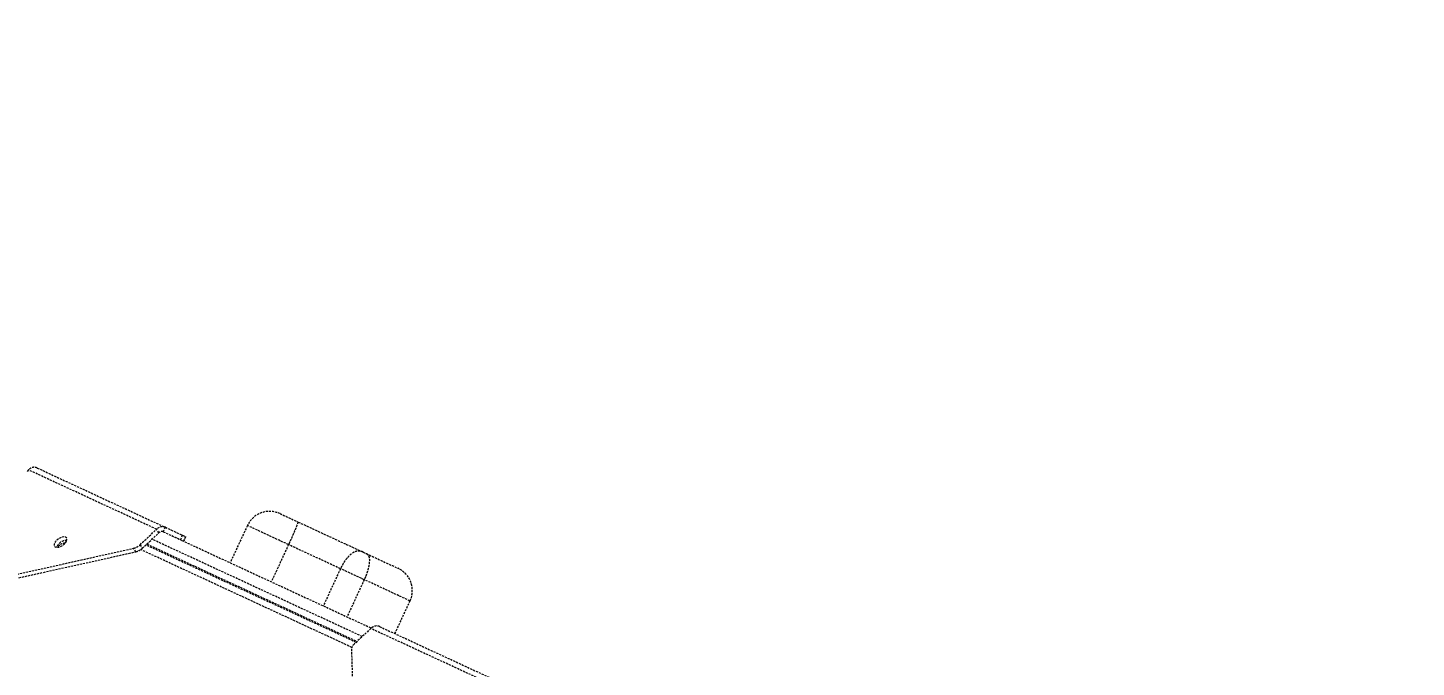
# Model space of a CAD drawing. Header units: millimetres. Extents: x -5934 to 4978, y -3536 to 3518.
# Drawn here: x 6 to 854, y 1065 to 1455 of the extents above; entities that cross this region are included whole.
import ezdxf

# ---------------------------------------------------------------- set-up
doc = ezdxf.new("R2010")
doc.units = ezdxf.units.MM
doc.linetypes.add('HIDDEN', pattern=[1.905, 1.27, -0.635])
for name, color, linetype in [('DIKOM_ОБЪЕКТ', 7, 'Continuous'), ('DIKOM_РАЗМЕР_ЗОНА', 7, 'Continuous'), ('DIKOM_РАЗМЕР_ОБЪЕКТА', 7, 'Continuous')]:
    doc.layers.add(name, color=color, linetype=linetype)
doc.styles.add('style1', font='arialbd.ttf', dxfattribs={"width": 0.8})
doc.dimstyles.new('1-50', dxfattribs={"dimtxt": 300, "dimasz": 200, "dimexe": 100, "dimexo": 0, "dimgap": 100, "dimtad": 1, "dimtxsty": 'style1', "dimcen": 200, "dimclrd": 7, "dimclre": 7, "dimclrt": 7, "dimadec": 1, "dimazin": 2, "dimtfac": 1, "dimtmove": 0, "dimatfit": 2, "dimfxl": 0, "dimlwd": 25, "dimlwe": 18, "dimarcsym": 0})

# ---------------------------------------------------------------- blocks, each defined once
blk = doc.blocks.new('*D1')
at = {"layer": 'Defpoints', "color": 0, "transparency": 16777216}
for p in [(-1315.67, 1399.62), (-2761.53, -516.72), (2199.14, -516.72)]:
    blk.add_point(p, dxfattribs=at)
at = {"layer": 'DIKOM_РАЗМЕР_ОБЪЕКТА', "color": 7, "lineweight": 18, "transparency": 16777216}
for p, q in [((-1315.67, 1399.62), (-2861.53, 1399.62)), ((2199.14, -516.72), (-2861.53, -516.72))]:
    blk.add_line(p, q, dxfattribs=at)
at = {"layer": 'DIKOM_РАЗМЕР_ОБЪЕКТА', "color": 7, "lineweight": 25, "transparency": 16777216}
blk.add_line((-2761.53, 1199.62), (-2761.53, -316.72), dxfattribs=at)
at = {"layer": 'DIKOM_РАЗМЕР_ОБЪЕКТА', "color": 7, "transparency": 16777216}
for points in [[(-2794.86, 1199.62), (-2728.19, 1199.62), (-2761.53, 1399.62)], [(-2794.86, -316.72), (-2728.19, -316.72), (-2761.53, -516.72)]]:
    blk.add_solid(points, dxfattribs=at)
at = {"layer": 'DIKOM_РАЗМЕР_ОБЪЕКТА', "color": 7, "transparency": 16777216, "insert": (-3129.58, 684.6), "char_height": 300, "attachment_point": 5, "rotation": 90, "style": 'style1'}
blk.add_mtext('{\\fArial|b0|i0|c204|p34;\\H1.75x;1950}', dxfattribs=at)
blk = doc.blocks.new('*D2')
at = {"layer": 'Defpoints', "color": 0, "transparency": 16777216}
for p in [(-2311.07, 3518.49), (-5291.95, -2644.37), (2643.33, -2644.37)]:
    blk.add_point(p, dxfattribs=at)
at = {"layer": 'DIKOM_РАЗМЕР_ЗОНА', "color": 7, "lineweight": 18, "transparency": 16777216}
for p, q in [((-2311.07, 3518.49), (-5391.95, 3518.49)), ((2643.33, -2644.37), (-5391.95, -2644.37))]:
    blk.add_line(p, q, dxfattribs=at)
at = {"layer": 'DIKOM_РАЗМЕР_ЗОНА', "color": 7, "lineweight": 25, "transparency": 16777216}
blk.add_line((-5291.95, 3318.49), (-5291.95, -2444.37), dxfattribs=at)
at = {"layer": 'DIKOM_РАЗМЕР_ЗОНА', "color": 7, "transparency": 16777216}
for points in [[(-5325.28, 3318.49), (-5258.61, 3318.49), (-5291.95, 3518.49)], [(-5325.28, -2444.37), (-5258.61, -2444.37), (-5291.95, -2644.37)]]:
    blk.add_solid(points, dxfattribs=at)
at = {"layer": 'DIKOM_РАЗМЕР_ЗОНА', "color": 7, "transparency": 16777216, "insert": (-5660, 631.36), "char_height": 300, "attachment_point": 5, "rotation": 90, "style": 'style1'}
blk.add_mtext('{\\fArial|b0|i0|c204|p34;\\H1.75x;6150}', dxfattribs=at)

msp = doc.modelspace()

# ---------------------------------------------------------------- linework, layer by layer
at = {"layer": 'DIKOM_ОБЪЕКТ', "color": 7, "linetype": 'HIDDEN', "lineweight": 15}
for p, q in [((12.059, 1186.619), (90.222, 1150.415)), ((6.726, 1185.434), (5.781, 1184.312)), ((84.888, 1149.23), (6.726, 1185.434)), ((74.79, 1139.771), (84.888, 1149.23)), ((76.196, 1137.642), (86.294, 1147.1)), ((86.294, 1147.1), (84.888, 1149.23)), ((88.902, 1147.719), (99.488, 1142.817)), ((88.971, 1147.689), (88.911, 1147.715)), ((88.961, 1147.693), (90.222, 1150.415)), ((88.961, 1147.693), (99.488, 1142.817)), ((90.222, 1150.415), (100.749, 1145.539)), ((99.488, 1142.817), (100.749, 1145.539)), ((102.62, 1144.673), (101.359, 1141.951)), ((101.367, 1141.947), (102.628, 1144.669)), ((102.62, 1144.673), (102.628, 1144.669)), ((140.301, 1151.468), (129.796, 1128.782)), ((-110.241, 1097.375), (70.842, 1137.613)), ((72.248, 1135.483), (70.842, 1137.613)), ((74.79, 1139.771), (76.196, 1137.642)), ((204.057, 1077.138), (75.177, 1136.819)), ((206.641, 1080.206), (78.317, 1139.629)), ((78.939, 1140.211), (207.262, 1080.788)), ((210.411, 1083.738), (82.088, 1143.161)), ((100.358, 1142.414), (215.93, 1088.896)), ((165.415, 1139.838), (154.91, 1117.153)), ((-108.834, 1095.245), (72.248, 1135.483)), ((197.127, 1125.154), (186.622, 1102.468)), ((211.605, 1118.449), (201.1, 1095.763)), ((230.347, 1085.528), (239.591, 1105.49)), ((215.673, 1088.667), (205.576, 1079.208)), ((293.848, 1052.475), (215.673, 1088.667)), ((221.007, 1089.853), (299.182, 1053.661)), ((203.827, 1076.031), (207.62, 949.821))]:
    msp.add_line(p, q, dxfattribs=at)
at = {"layer": 'DIKOM_ОБЪЕКТ', "color": 7, "linetype": 'HIDDEN', "lineweight": 15, "flags": 128}
for points in [[(160.216, 1158.776), (160.303, 1158.736), (160.72, 1158.543), (161.471, 1158.195), (162.537, 1157.702), (163.886, 1157.077), (165.483, 1156.337), (167.284, 1155.503), (169.24, 1154.598), (171.296, 1153.645)], [(171.296, 1153.645), (176.301, 1151.328), (181.327, 1149), (186.357, 1146.671), (191.374, 1144.348), (196.36, 1142.039), (201.297, 1139.752), (206.169, 1137.496), (210.959, 1135.279)], [(29.897, 1141.872), (30.196, 1142.734), (30.176, 1143.488), (29.837, 1144.071), (29.208, 1144.437), (28.34, 1144.555), (27.302, 1144.417), (26.18, 1144.033), (25.063, 1143.434), (24.042, 1142.67), (23.201, 1141.802), (22.607, 1140.9), (22.308, 1140.037), (22.328, 1139.283), (22.666, 1138.7), (23.295, 1138.335), (24.164, 1138.216), (25.201, 1138.355), (26.324, 1138.739), (27.441, 1139.337), (28.461, 1140.101), (29.303, 1140.97), (29.897, 1141.872)], [(100.749, 1145.539), (101.162, 1145.348), (101.532, 1145.176), (101.855, 1145.027), (102.125, 1144.902), (102.339, 1144.803), (102.494, 1144.731), (102.588, 1144.687), (102.62, 1144.673)], [(165.415, 1139.838), (162.508, 1141.185), (159.651, 1142.508), (156.88, 1143.791), (154.229, 1145.018), (151.731, 1146.175), (149.416, 1147.247), (147.314, 1148.221), (145.45, 1149.084), (143.847, 1149.826), (142.524, 1150.439), (141.499, 1150.913), (140.784, 1151.245), (140.387, 1151.428), (140.301, 1151.468)], [(25.726, 1139.58), (24.721, 1138.801), (24.143, 1138.216)], [(100.379, 1142.405), (100.272, 1142.454), (99.901, 1142.626), (99.488, 1142.817)], [(197.127, 1125.154), (193.263, 1126.943), (189.346, 1128.756), (185.388, 1130.589), (181.401, 1132.436), (177.398, 1134.29), (173.39, 1136.145), (169.392, 1137.997), (165.415, 1139.838)], [(210.959, 1135.279), (211.042, 1135.24), (211.205, 1135.164), (211.437, 1135.057), (211.722, 1134.925), (212.04, 1134.778), (212.369, 1134.626), (212.686, 1134.479), (212.971, 1134.347)], [(212.971, 1134.347), (215.757, 1133.057), (218.42, 1131.823), (220.929, 1130.662), (223.251, 1129.586), (225.358, 1128.611), (227.222, 1127.747), (228.821, 1127.007), (230.135, 1126.399), (231.146, 1125.93), (231.843, 1125.608), (232.216, 1125.435), (232.282, 1125.404)], [(211.605, 1118.449), (209.804, 1119.283), (207.939, 1120.147), (206.04, 1121.026), (204.14, 1121.906), (202.268, 1122.773), (200.455, 1123.612), (198.732, 1124.41), (197.127, 1125.154)], [(239.591, 1105.49), (239.589, 1105.491), (239.391, 1105.582), (238.873, 1105.822), (238.04, 1106.208), (236.897, 1106.737), (235.454, 1107.405), (233.724, 1108.207), (231.718, 1109.135), (229.455, 1110.183), (226.952, 1111.342), (224.229, 1112.603), (221.309, 1113.955), (218.215, 1115.388), (214.971, 1116.89), (211.605, 1118.449)]]:
    msp.add_lwpolyline(points, dxfattribs=at)
at = {"layer": 'DIKOM_ОБЪЕКТ', "color": 7, "linetype": 'HIDDEN', "lineweight": 15}
for centre, radius, start, end in [((153.913, 1145.165), 15, 65.152423, 155.152423), ((88.43, 1145.882), 4.874, 68.43231, 136.618762), ((88.065, 1145.427), 2.437, 68.435107, 136.619345), ((30.101, 1135.556), 6.852, 89.799507, 157.022225), ((29.433, 1134.464), 6.318, 92.672172, 125.929161), ((68.717, 1146.187), 8.834, 283.921278, 313.427299), ((70.122, 1144.059), 8.835, 283.921515, 313.424468), ((225.979, 1111.793), 15, 335.152423, 65.152423), ((219.215, 1085.32), 4.873, 68.434427, 136.622943), ((208.486, 1075.537), 4.685, 128.398247, 173.941023)]:
    msp.add_arc(centre, radius, start, end, dxfattribs=at)
for points, knots in [([(12.059, 1186.619), (11.55, 1186.798), (10.617, 1187.126), (9.181, 1187.013), (7.856, 1186.513), (7.122, 1185.812), (6.726, 1185.434)], [0, 0, 0, 0, 0.2731852, 0.500012, 0.7304041, 1, 1, 1, 1]), ([(171.296, 1153.645), (171.296, 1153.645), (171.298, 1153.643), (171.222, 1153.427), (170.917, 1152.624), (170.494, 1151.544), (169.921, 1150.124), (169.22, 1148.434), (168.394, 1146.491), (167.476, 1144.386), (166.474, 1142.139), (165.771, 1140.613), (165.415, 1139.838)], [0, 0, 0, 0, 0.0020426, 0.1451476, 0.250937, 0.3597588, 0.4650831, 0.5734323, 0.6785525, 0.7867071, 0.8918278, 1, 1, 1, 1]), ([(210.959, 1135.279), (210.952, 1135.282), (210.493, 1135.494), (209.657, 1135.807), (208.362, 1136.003), (206.945, 1135.853), (205.419, 1135.277), (203.878, 1134.308), (202.375, 1133), (200.905, 1131.372), (199.527, 1129.5), (198.233, 1127.411), (197.499, 1125.913), (197.127, 1125.154)], [0, 0, 0, 0, 0.0010772, 0.0812546, 0.1643761, 0.2682228, 0.3751102, 0.4780701, 0.5839559, 0.6864855, 0.7919591, 0.894489, 1, 1, 1, 1]), ([(212.971, 1134.347), (212.976, 1134.344), (213.433, 1134.132), (214.009, 1133.623), (214.541, 1132.446), (214.777, 1131.066), (214.782, 1129.382), (214.558, 1127.468), (214.112, 1125.343), (213.464, 1123.106), (212.633, 1120.772), (211.951, 1119.231), (211.605, 1118.449)], [0, 0, 0, 0, 0.00168094, 0.14323087, 0.24886439, 0.35755559, 0.46311704, 0.57173461, 0.67727057, 0.7858665, 0.89140241, 1, 1, 1, 1])]:
    msp.add_open_spline(points, degree=3, knots=knots, dxfattribs=at)

# ---------------------------------------------------------------- dimensions: what is measured, and where the dimension line sits
at = {"layer": 'DIKOM_РАЗМЕР_ЗОНА'}
dim = msp.add_linear_dim(base=(-5291.948, -2644.366), p1=(-2311.073, 3518.487), p2=(2643.327, -2644.366), angle=90, text='{\\fArial|b0|i0|c204|p34;\\H1.75x;6150}', dimstyle='1-50', dxfattribs=at)
dim.commit()
dim.dimension.update_dxf_attribs({"geometry": '*D2', "text_midpoint": (-5291.948, 631.362), "dimtype": 160})
at = {"layer": 'DIKOM_РАЗМЕР_ОБЪЕКТА'}
dim = msp.add_linear_dim(base=(-2761.526, -516.724), p1=(-1315.667, 1399.616), p2=(2199.135, -516.724), angle=90, text='{\\fArial|b0|i0|c204|p34;\\H1.75x;1950}', dimstyle='1-50', dxfattribs=at)
dim.commit()
dim.dimension.update_dxf_attribs({"geometry": '*D1', "text_midpoint": (-2761.526, 684.6), "dimtype": 160})

doc.saveas('drawing.dxf')
